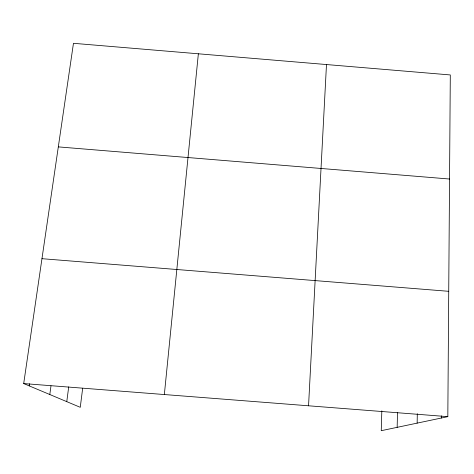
<?xml version="1.0" encoding="UTF-8"?>
<svg xmlns="http://www.w3.org/2000/svg" width="474" height="474" viewBox="0 0 474 474"><rect width="100%" height="100%" fill="white"/><g stroke="black" fill="none" stroke-linecap="round" stroke-linejoin="round"><path stroke-width="0.71" d="M381.819 410.863L381.25 430.694L447.823 416.658L450.3 74.945L73.464 43.306L23.7 383.567L80.26 407.314L82.677 388.253M441.324 418.027L441.347 415.852M417.144 423.128L417.304 413.731M397.153 427.341L397.502 412.611M308.55 405.791L326.485 64.547M164.348 394.54L198.363 53.793M66.769 401.65L68.712 386.867M49.8 394.522L50.985 385.872M29.234 385.889L29.548 383.721M23.7 383.567L447.823 416.658M41.967 258.691L448.736 291.314M58.32 146.887L449.548 179.024"/></g></svg>
